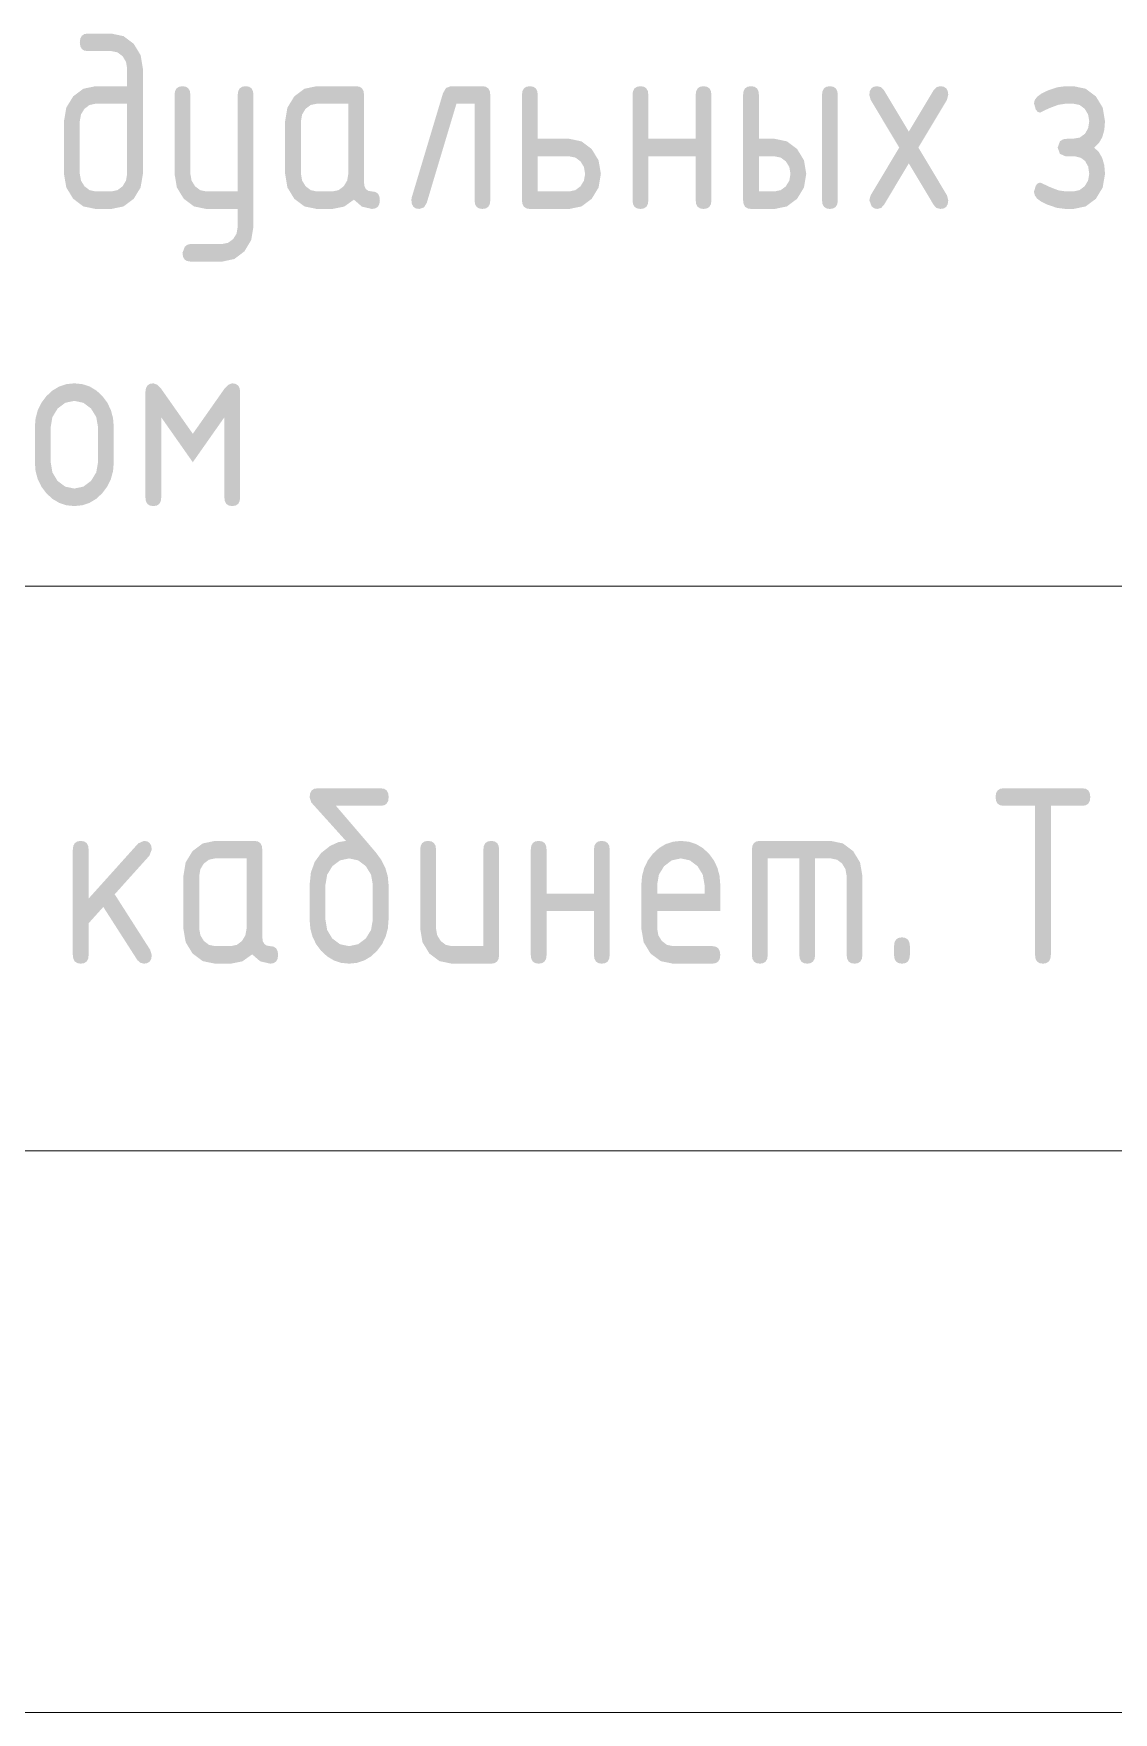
# Model space of a CAD drawing. Header units: millimetres. Extents: x -33838 to 476301, y -41806 to 120107.
# Drawn here: x 169918 to 171456, y 6159 to 8551 of the extents above; entities that cross this region are included whole.
import ezdxf

# ---------------------------------------------------------------- set-up
doc = ezdxf.new("R2010")
doc.units = ezdxf.units.MM
doc.layers.add('0_АР', color=8, linetype='Continuous', lineweight=20)

msp = doc.modelspace()

# ---------------------------------------------------------------- hatches: boundary and pattern name
at = {"layer": '0_АР'}
h = msp.add_hatch(color=7, dxfattribs=at)
h.paths.add_polyline_path([(170073.83206, 8500.75217), (170073.83206, 8350.87667), (170070.53856, 8331.44637), (170060.71316, 8315.32327), (170046.21616, 8304.48507), (170028.90796, 8300.88147), (170006.41846, 8300.88147), (169989.01376, 8304.51947), (169974.50306, 8315.43357), (169964.70516, 8331.58417), (169961.43926, 8350.87667), (169961.43926, 8425.84197), (169964.71206, 8445.19657), (169974.55816, 8461.28517), (169989.06206, 8472.15097), (170006.41846, 8475.78207), (170051.39756, 8475.78207), (170051.39756, 8500.75217), (170049.75776, 8510.50177), (170044.89326, 8518.55637), (170037.66546, 8523.96517), (170028.90796, 8525.77727), (169995.17366, 8525.77727), (169990.26266, 8526.55337), (169986.76756, 8528.88477), (169984.67816, 8532.77687), (169983.98396, 8538.23477), (169984.67816, 8543.70127), (169986.76756, 8547.61237), (169990.26266, 8549.96277), (169995.17366, 8550.74737), (170028.90796, 8550.74737), (170046.28506, 8547.08177), (170060.76826, 8536.14017), (170070.56606, 8520.01707)])
h.paths.add_polyline_path([(170051.39756, 8350.87667), (170051.39756, 8450.81207), (170006.41846, 8450.81207), (169997.72986, 8448.96547), (169990.48826, 8443.48087), (169985.60316, 8435.42627), (169983.98396, 8425.84197), (169983.98396, 8350.87667), (169985.63756, 8341.33377), (169990.59856, 8333.23777), (169997.84706, 8327.68437), (170006.41846, 8325.85157), (170028.90796, 8325.85157), (170037.55516, 8327.67057), (170044.83816, 8333.12757), (170049.75086, 8341.21667)])
h = msp.add_hatch(color=7, dxfattribs=at)
h.dxf.hatch_style = 2
h.paths.add_polyline_path([(170208.84856, 8275.52557), (170208.84856, 8300.88147), (170163.86936, 8300.88147), (170146.46476, 8304.51947), (170131.95396, 8315.43357), (170122.15616, 8331.58417), (170118.89016, 8350.87667), (170118.89016, 8463.26947), (170119.59386, 8468.73597), (170121.70826, 8472.64707), (170125.23866, 8474.99747), (170130.19006, 8475.78207), (170135.10966, 8474.99747), (170138.62366, 8472.64707), (170140.73206, 8468.73597), (170141.43486, 8463.26947), (170141.43486, 8350.87667), (170143.08856, 8341.33377), (170148.04946, 8333.23777), (170155.29796, 8327.68437), (170163.86936, 8325.85157), (170208.84856, 8325.85157), (170208.84856, 8463.26947), (170209.54266, 8468.73597), (170211.63216, 8472.64707), (170215.12716, 8474.99747), (170220.03816, 8475.78207), (170224.95776, 8474.99747), (170228.47176, 8472.64707), (170230.58016, 8468.73597), (170231.28296, 8463.26947), (170231.28296, 8275.91147), (170228.06526, 8256.64647), (170218.43966, 8240.52337), (170204.12186, 8229.58177), (170186.91016, 8225.91617), (170141.43486, 8225.91617), (170136.51526, 8226.70087), (170133.00126, 8229.05127), (170130.89286, 8232.96227), (170130.19006, 8238.42877), (170133.55256, 8247.13797), (170137.22496, 8249.96297), (170141.43486, 8250.88627), (170186.35896, 8250.88627), (170195.11636, 8252.65707), (170202.34416, 8257.94177), (170207.20866, 8265.84487)])
h = msp.add_hatch(color=7, dxfattribs=at)
h.paths.add_polyline_path([(170411.22346, 8313.39407), (170410.52066, 8307.90427), (170408.41226, 8303.99587), (170404.89826, 8301.65837), (170399.97866, 8300.88147), (170385.70916, 8304.18877), (170374.29206, 8314.11067), (170360.43586, 8304.18877), (170343.80986, 8300.88147), (170321.32026, 8300.88147), (170303.91566, 8304.48507), (170289.40496, 8315.32327), (170279.60706, 8331.44637), (170276.34116, 8350.87667), (170276.34116, 8425.84197), (170279.60706, 8445.19657), (170289.40496, 8461.28517), (170303.91566, 8472.15097), (170321.32026, 8475.78207), (170377.48916, 8475.78207), (170382.40876, 8474.99747), (170385.92276, 8472.64707), (170388.03116, 8468.73597), (170388.73396, 8463.26947), (170388.73396, 8338.36407), (170389.43676, 8332.87437), (170391.54516, 8328.96587), (170395.05906, 8326.62837), (170399.97866, 8325.85157), (170404.89826, 8325.06777), (170408.41226, 8322.72337), (170410.52066, 8318.82867)])
h.paths.add_polyline_path([(170366.29946, 8450.81207), (170321.32026, 8450.81207), (170312.63176, 8448.96547), (170305.39016, 8443.48087), (170300.50506, 8435.42627), (170298.88586, 8425.84197), (170298.88586, 8350.87667), (170300.53946, 8341.33377), (170305.50036, 8333.23777), (170312.74886, 8327.68437), (170321.32026, 8325.85157), (170343.80986, 8325.85157), (170352.45706, 8327.67057), (170359.73996, 8333.12757), (170364.65266, 8341.21667), (170366.29946, 8350.87667)])
h = msp.add_hatch(color=7, dxfattribs=at)
h.dxf.hatch_style = 2
h.paths.add_polyline_path([(170512.32946, 8475.78207), (170557.25346, 8475.78207), (170562.17306, 8474.99747), (170565.68706, 8472.64707), (170567.79546, 8468.73597), (170568.49826, 8463.26947), (170568.49826, 8313.39407), (170567.79546, 8307.90427), (170565.68706, 8303.99587), (170562.17306, 8301.65837), (170557.25346, 8300.88147), (170552.34246, 8301.65837), (170548.84746, 8303.99587), (170546.75796, 8307.90427), (170546.06376, 8313.39407), (170546.06376, 8450.81207), (170520.32206, 8450.81207), (170477.93356, 8309.42527), (170473.99236, 8303.00367), (170467.40536, 8300.88147), (170462.45386, 8301.66867), (170458.92356, 8304.03717), (170456.80916, 8307.99737), (170456.10546, 8313.55947), (170456.65666, 8317.36277), (170501.08466, 8465.58457), (170505.42546, 8473.22587)])
h = msp.add_hatch(color=7, dxfattribs=at)
h.paths.add_polyline_path([(170725.94916, 8350.87667), (170722.68326, 8331.44637), (170712.88536, 8315.32327), (170698.40216, 8304.48507), (170681.02516, 8300.88147), (170624.85626, 8300.88147), (170619.90486, 8301.65837), (170616.37446, 8303.99587), (170614.26006, 8307.90427), (170613.55636, 8313.39407), (170613.55636, 8463.26947), (170614.26006, 8468.73597), (170616.37446, 8472.64707), (170619.90486, 8474.99747), (170624.85626, 8475.78207), (170629.77586, 8474.99747), (170633.28986, 8472.64707), (170635.39826, 8468.73597), (170636.10106, 8463.26947), (170636.10106, 8400.81677), (170681.02516, 8400.81677), (170698.40216, 8397.15127), (170712.88536, 8386.20957), (170722.68326, 8370.09347)])
h.paths.add_polyline_path([(170703.51476, 8350.87667), (170701.87486, 8360.59877), (170697.01036, 8368.62587), (170689.78256, 8374.03467), (170681.02516, 8375.84677), (170636.10106, 8375.84677), (170636.10106, 8325.85157), (170681.02516, 8325.85157), (170689.67236, 8327.67057), (170696.95526, 8333.12757), (170701.86796, 8341.21667)])
h = msp.add_hatch(color=7, dxfattribs=at)
h.dxf.hatch_style = 2
h.paths.add_polyline_path([(170793.55206, 8375.84677), (170793.55206, 8313.39407), (170792.84926, 8307.90427), (170790.74086, 8303.99587), (170787.22686, 8301.65837), (170782.30726, 8300.88147), (170777.35576, 8301.65837), (170773.82546, 8303.99587), (170771.71096, 8307.90427), (170771.00736, 8313.39407), (170771.00736, 8463.26947), (170771.71096, 8468.73597), (170773.82546, 8472.64707), (170777.35576, 8474.99747), (170782.30726, 8475.78207), (170787.22686, 8474.99747), (170790.74086, 8472.64707), (170792.84926, 8468.73597), (170793.55206, 8463.26947), (170793.55206, 8400.81677), (170860.96566, 8400.81677), (170860.96566, 8463.26947), (170861.65986, 8468.73597), (170863.74926, 8472.64707), (170867.24436, 8474.99747), (170872.15536, 8475.78207), (170877.07496, 8474.99747), (170880.58896, 8472.64707), (170882.69736, 8468.73597), (170883.40016, 8463.26947), (170883.40016, 8313.39407), (170882.69736, 8307.90427), (170880.58896, 8303.99587), (170877.07496, 8301.65837), (170872.15536, 8300.88147), (170867.24436, 8301.65837), (170863.74926, 8303.99587), (170861.65986, 8307.90427), (170860.96566, 8313.39407), (170860.96566, 8375.84677)])
h = msp.add_hatch(color=7, dxfattribs=at)
h.paths.add_polyline_path([(171018.41656, 8350.87667), (171015.15066, 8331.44637), (171005.35276, 8315.32327), (170990.84206, 8304.48507), (170973.43746, 8300.88147), (170939.75816, 8300.88147), (170934.80666, 8301.65837), (170931.27636, 8303.99587), (170929.16196, 8307.90427), (170928.45826, 8313.39407), (170928.45826, 8463.26947), (170929.16196, 8468.73597), (170931.27636, 8472.64707), (170934.80666, 8474.99747), (170939.75816, 8475.78207), (170944.67776, 8474.99747), (170948.19176, 8472.64707), (170950.30016, 8468.73597), (170951.00296, 8463.26947), (170951.00296, 8400.81677), (170973.43746, 8400.81677), (170990.84206, 8397.18567), (171005.35276, 8386.31987), (171015.15066, 8370.23127)])
h.paths.add_polyline_path([(170995.92696, 8350.87667), (170994.28716, 8360.59877), (170989.42266, 8368.62587), (170982.19486, 8374.03467), (170973.43746, 8375.84677), (170951.00296, 8375.84677), (170951.00296, 8325.85157), (170973.43746, 8325.85157), (170982.08466, 8327.67057), (170989.36756, 8333.12757), (170994.28026, 8341.21667)])
h.paths.add_polyline_path([(171040.85106, 8463.26947), (171041.55386, 8468.73597), (171043.66226, 8472.64707), (171047.17626, 8474.99747), (171052.09586, 8475.78207), (171057.01546, 8474.99747), (171060.52946, 8472.64707), (171062.63786, 8468.73597), (171063.34066, 8463.26947), (171063.34066, 8313.39407), (171062.63786, 8307.90427), (171060.52946, 8303.99587), (171057.01546, 8301.65837), (171052.09586, 8300.88147), (171047.17626, 8301.65837), (171043.66226, 8303.99587), (171041.55386, 8307.90427), (171040.85106, 8313.39407)])
h = msp.add_hatch(color=7, dxfattribs=at)
h.dxf.hatch_style = 2
h.paths.add_polyline_path([(171178.06156, 8388.35937), (171218.74126, 8320.39447), (171220.61536, 8313.39407), (171219.91256, 8307.90427), (171217.80416, 8303.99587), (171214.29016, 8301.65837), (171209.37056, 8300.88147), (171203.98246, 8302.25267), (171199.99996, 8306.39367), (171164.44656, 8365.81467), (171128.89316, 8306.39367), (171124.91066, 8302.25267), (171119.52246, 8300.88147), (171115.19546, 8301.79787), (171111.52986, 8304.57467), (171108.22256, 8313.39407), (171110.15186, 8320.39447), (171150.83156, 8388.35937), (171110.15186, 8456.26907), (171108.22256, 8463.26947), (171108.92626, 8468.73597), (171111.04066, 8472.64707), (171114.57106, 8474.99747), (171119.52246, 8475.78207), (171124.91066, 8474.41787), (171128.89316, 8470.32507), (171164.44656, 8411.06937), (171199.99996, 8470.32507), (171203.98246, 8474.41787), (171209.37056, 8475.78207), (171214.29016, 8475.00867), (171217.80416, 8472.69527), (171219.91256, 8468.85227), (171220.61536, 8463.48997), (171218.74126, 8456.26907)])
h = msp.add_hatch(color=7, dxfattribs=at)
h.dxf.hatch_style = 2
h.paths.add_polyline_path([(171421.38406, 8350.87667), (171419.89576, 8361.33597), (171415.43086, 8369.23217), (171409.53286, 8373.64877), (171402.14666, 8375.62627), (171387.64966, 8375.84677), (171379.65706, 8379.42967), (171376.40486, 8388.35937), (171379.71216, 8397.34417), (171384.17006, 8400.10027), (171390.90186, 8401.03727), (171394.31936, 8401.03727), (171397.84716, 8400.81677), (171407.90686, 8402.60137), (171415.32066, 8407.98257), (171419.86126, 8416.04417), (171421.38406, 8425.84197), (171419.74416, 8435.56407), (171414.87966, 8443.59107), (171407.65186, 8448.99987), (171398.89446, 8450.81207), (171387.64966, 8450.81207), (171377.17656, 8449.21347), (171364.55376, 8444.47307), (171354.37006, 8439.71197), (171351.21436, 8438.13407), (171347.98286, 8439.25717), (171345.20606, 8442.65407), (171342.67046, 8451.36327), (171343.81856, 8456.16827), (171347.26626, 8460.74077), (171353.01866, 8465.07557), (171361.08106, 8469.16747), (171375.37826, 8474.12847), (171387.64966, 8475.78207), (171398.89446, 8475.78207), (171416.29906, 8472.15097), (171430.80986, 8461.28517), (171440.55946, 8445.19657), (171443.81846, 8425.84197), (171442.84866, 8413.45857), (171439.94616, 8403.09057), (171435.12136, 8394.72757), (171428.38446, 8388.35937), (171435.12136, 8381.80507), (171439.94616, 8373.38007), (171442.84866, 8363.07407), (171443.81846, 8350.87667), (171440.55946, 8331.44637), (171430.80986, 8315.32327), (171416.29906, 8304.48507), (171398.89446, 8300.88147), (171387.64966, 8300.88147), (171375.08886, 8302.49377), (171360.91576, 8307.33067), (171352.92566, 8311.27787), (171347.22486, 8315.59207), (171343.80826, 8320.26787), (171342.67046, 8325.30027), (171345.20606, 8334.00947), (171348.02416, 8337.38567), (171351.37966, 8338.52947), (171355.05906, 8336.93097), (171365.10496, 8332.19047), (171377.30746, 8327.42937), (171387.64966, 8325.85157), (171398.89446, 8325.85157), (171407.49336, 8327.67057), (171414.76946, 8333.12757), (171419.73036, 8341.21667)])
h = msp.add_hatch(color=7, dxfattribs=at)
h.paths.add_polyline_path([(169919.95516, 7939.99997), (169919.95516, 7989.99517), (169920.97926, 8002.45947), (169924.05486, 8013.97297), (169929.18716, 8024.53567), (169936.38136, 8034.14747), (169945.04146, 8042.14617), (169954.56456, 8047.86587), (169964.94556, 8051.30147), (169976.17916, 8052.44787), (169987.53846, 8051.31267), (169997.97276, 8047.91407), (170007.48726, 8042.26237), (170016.08716, 8034.36797), (170023.18576, 8024.80697), (170028.26896, 8014.22797), (170031.32646, 8002.62577), (170032.34796, 7989.99517), (170032.34796, 7939.99997), (170031.31616, 7927.50367), (170028.22766, 7915.97387), (170023.09276, 7905.40517), (170015.92176, 7895.79247), (170007.27026, 7887.80247), (169997.76606, 7882.10167), (169987.40416, 7878.68497), (169976.17916, 7877.54727), (169964.94556, 7878.68497), (169954.56456, 7882.10167), (169945.04146, 7887.80247), (169936.38136, 7895.79247), (169929.18716, 7905.40517), (169924.05486, 7915.97387), (169920.97926, 7927.50367)])
h.paths.add_polyline_path([(170009.91346, 7939.99997), (170009.91346, 7989.99517), (170007.43306, 8004.34057), (169999.99166, 8016.45347), (169989.07756, 8024.71487), (169976.17916, 8027.47777), (169963.23936, 8024.71487), (169952.36666, 8016.45347), (169944.95276, 8004.34057), (169942.49986, 7989.99517), (169942.49986, 7939.99997), (169944.93896, 7925.48917), (169952.25636, 7913.37627), (169963.12226, 7905.21827), (169976.17916, 7902.51727), (169989.07756, 7905.25267), (169999.99166, 7913.48647), (170007.43306, 7925.60627)])
h = msp.add_hatch(color=7, dxfattribs=at)
h.dxf.hatch_style = 2
h.paths.add_polyline_path([(170144.87486, 7939.99997), (170099.95086, 8003.99597), (170099.95086, 7890.05977), (170099.24806, 7884.57007), (170097.13966, 7880.66157), (170093.62566, 7878.32407), (170088.70606, 7877.54727), (170083.75456, 7878.32407), (170080.22416, 7880.66157), (170078.10976, 7884.57007), (170077.40606, 7890.05977), (170077.40606, 8039.93527), (170078.10976, 8045.40177), (170080.22416, 8049.31277), (170083.75456, 8051.66317), (170088.70606, 8052.44787), (170094.28706, 8050.46347), (170099.95086, 8044.51037), (170144.87486, 7980.51427), (170189.79886, 8044.51037), (170195.42126, 8050.46347), (170201.04366, 8052.44787), (170205.96326, 8051.66317), (170209.47726, 8049.31277), (170211.58566, 8045.40177), (170212.28846, 8039.93527), (170212.28846, 7890.05977), (170211.58566, 7884.57007), (170209.47726, 7880.66157), (170205.96326, 7878.32407), (170201.04366, 7877.54727), (170196.12406, 7878.32407), (170192.61006, 7880.66157), (170190.50166, 7884.57007), (170189.79886, 7890.05977), (170189.79886, 8003.99597)])
h = msp.add_hatch(color=7, dxfattribs=at)
h.paths.add_polyline_path([(170423.61826, 7338.06037), (170423.61826, 7288.06517), (170422.58646, 7275.56897), (170419.49796, 7264.03907), (170414.36296, 7253.47037), (170407.19206, 7243.85767), (170398.54056, 7235.86767), (170389.03636, 7230.16687), (170378.67436, 7226.75027), (170367.44946, 7225.61247), (170356.21586, 7226.75027), (170345.83486, 7230.16687), (170336.31176, 7235.86767), (170327.65166, 7243.85767), (170320.45746, 7253.47037), (170315.32516, 7264.03907), (170312.24956, 7275.56897), (170311.22546, 7288.06517), (170311.22546, 7338.06037), (170313.04536, 7355.62097), (170318.50836, 7370.68547), (170327.61976, 7383.25917), (170340.38476, 7393.34727), (170352.04296, 7398.70787), (170362.87436, 7400.51307), (170313.48546, 7455.41417), (170311.22546, 7462.80047), (170311.92916, 7468.33927), (170314.04356, 7472.30197), (170317.57386, 7474.68347), (170322.52536, 7475.47837), (170412.59396, 7475.47837), (170417.48166, 7474.69377), (170420.97926, 7472.34337), (170423.08166, 7468.43227), (170423.78366, 7462.96577), (170423.08166, 7457.50787), (170420.97926, 7453.61577), (170417.48166, 7451.28437), (170412.59396, 7450.50837), (170348.70806, 7450.50837), (170405.26276, 7384.41757), (170413.29326, 7373.43037), (170419.02936, 7362.04517), (170422.47106, 7350.25687)])
h.paths.add_polyline_path([(170401.18376, 7288.06517), (170401.18376, 7338.06037), (170398.70336, 7352.40577), (170391.26196, 7364.51877), (170380.34786, 7372.78007), (170367.44946, 7375.54307), (170354.50966, 7372.78007), (170343.63696, 7364.51877), (170336.22306, 7352.40577), (170333.77016, 7338.06037), (170333.77016, 7288.06517), (170336.20926, 7273.55447), (170343.52666, 7261.44147), (170354.39246, 7253.28347), (170367.44946, 7250.58257), (170380.34786, 7253.31797), (170391.26196, 7261.55177), (170398.70336, 7273.67157)])
h = msp.add_hatch(color=7, dxfattribs=at)
h.dxf.hatch_style = 2
h.paths.add_polyline_path([(171287.98696, 7462.96577), (171288.69056, 7468.43227), (171290.80506, 7472.34337), (171294.33536, 7474.69377), (171299.28686, 7475.47837), (171411.62456, 7475.47837), (171416.54416, 7474.69377), (171420.05816, 7472.34337), (171422.16656, 7468.43227), (171422.86926, 7462.96577), (171422.16656, 7457.50787), (171420.05816, 7453.61577), (171416.54416, 7451.28437), (171411.62456, 7450.50837), (171366.70046, 7450.50837), (171366.70046, 7238.12507), (171365.99766, 7232.63527), (171363.88926, 7228.72687), (171360.37526, 7226.38937), (171355.45566, 7225.61247), (171350.53606, 7226.38937), (171347.02206, 7228.72687), (171344.91366, 7232.63527), (171344.21086, 7238.12507), (171344.21086, 7450.50837), (171299.28686, 7450.50837), (171294.33536, 7451.28437), (171290.80506, 7453.61577), (171288.69056, 7457.50787)])
h = msp.add_hatch(color=7, dxfattribs=at)
h.dxf.hatch_style = 2
h.paths.add_polyline_path([(169996.55486, 7318.38207), (170067.16556, 7396.93017), (170075.15816, 7400.51307), (170080.07776, 7399.72847), (170083.59176, 7397.37807), (170085.70016, 7393.46697), (170086.40296, 7388.00047), (170082.98546, 7379.34647), (170033.65166, 7324.44537), (170084.19816, 7245.29087), (170086.40296, 7237.90457), (170085.70016, 7232.51907), (170083.59176, 7228.67867), (170080.07776, 7226.37817), (170075.15816, 7225.61247), (170069.83206, 7226.93537), (170065.78756, 7230.90417), (170017.44596, 7306.42067), (169996.55486, 7283.15937), (169996.55486, 7238.12507), (169995.85206, 7232.63527), (169993.74366, 7228.72687), (169990.22966, 7226.38937), (169985.31006, 7225.61247), (169980.35866, 7226.38937), (169976.82826, 7228.72687), (169974.71386, 7232.63527), (169974.01016, 7238.12507), (169974.01016, 7388.00047), (169974.71386, 7393.46697), (169976.82826, 7397.37807), (169980.35866, 7399.72847), (169985.31006, 7400.51307), (169990.22966, 7399.72847), (169993.74366, 7397.37807), (169995.85206, 7393.46697), (169996.55486, 7388.00047)])
h = msp.add_hatch(color=7, dxfattribs=at)
h.paths.add_polyline_path([(170266.34346, 7238.12507), (170265.64066, 7232.63527), (170263.53226, 7228.72687), (170260.01826, 7226.38937), (170255.09866, 7225.61247), (170240.82916, 7228.91977), (170229.41206, 7238.84167), (170215.55586, 7228.91977), (170198.92986, 7225.61247), (170176.44026, 7225.61247), (170159.03566, 7229.21607), (170144.52496, 7240.05437), (170134.72706, 7256.17737), (170131.46116, 7275.60767), (170131.46116, 7350.57297), (170134.72706, 7369.92757), (170144.52496, 7386.01617), (170159.03566, 7396.88197), (170176.44026, 7400.51307), (170232.60916, 7400.51307), (170237.52876, 7399.72847), (170241.04276, 7397.37807), (170243.15116, 7393.46697), (170243.85396, 7388.00047), (170243.85396, 7263.09517), (170244.55676, 7257.60537), (170246.66516, 7253.69687), (170250.17906, 7251.35937), (170255.09866, 7250.58257), (170260.01826, 7249.79877), (170263.53226, 7247.45437), (170265.64066, 7243.55967)])
h.paths.add_polyline_path([(170221.41946, 7375.54307), (170176.44026, 7375.54307), (170167.75176, 7373.69647), (170160.51016, 7368.21187), (170155.62506, 7360.15727), (170154.00586, 7350.57297), (170154.00586, 7275.60767), (170155.65946, 7266.06477), (170160.62036, 7257.96887), (170167.86886, 7252.41537), (170176.44026, 7250.58257), (170198.92986, 7250.58257), (170207.57706, 7252.40157), (170214.85996, 7257.85857), (170219.77266, 7265.94767), (170221.41946, 7275.60767)])
h = msp.add_hatch(color=7, dxfattribs=at)
h.dxf.hatch_style = 2
h.paths.add_polyline_path([(170581.06916, 7388.00047), (170581.06916, 7238.12507), (170580.36636, 7232.63527), (170578.25796, 7228.72687), (170574.74396, 7226.38937), (170569.82436, 7225.61247), (170513.65556, 7225.61247), (170496.25096, 7229.21607), (170481.74016, 7240.05437), (170471.94236, 7256.17737), (170468.67636, 7275.60767), (170468.67636, 7388.00047), (170469.38006, 7393.46697), (170471.49446, 7397.37807), (170475.02486, 7399.72847), (170479.97626, 7400.51307), (170484.89586, 7399.72847), (170488.40986, 7397.37807), (170490.51826, 7393.46697), (170491.22106, 7388.00047), (170491.22106, 7275.60767), (170492.87476, 7266.06477), (170497.83566, 7257.96887), (170505.08416, 7252.41537), (170513.65556, 7250.58257), (170558.63476, 7250.58257), (170558.63476, 7388.00047), (170559.32896, 7393.46697), (170561.41836, 7397.37807), (170564.91336, 7399.72847), (170569.82436, 7400.51307), (170574.74396, 7399.72847), (170578.25796, 7397.37807), (170580.36636, 7393.46697)])
h = msp.add_hatch(color=7, dxfattribs=at)
h.dxf.hatch_style = 2
h.paths.add_polyline_path([(170648.67206, 7300.57777), (170648.67206, 7238.12507), (170647.96926, 7232.63527), (170645.86086, 7228.72687), (170642.34686, 7226.38937), (170637.42726, 7225.61247), (170632.47576, 7226.38937), (170628.94546, 7228.72687), (170626.83096, 7232.63527), (170626.12736, 7238.12507), (170626.12736, 7388.00047), (170626.83096, 7393.46697), (170628.94546, 7397.37807), (170632.47576, 7399.72847), (170637.42726, 7400.51307), (170642.34686, 7399.72847), (170645.86086, 7397.37807), (170647.96926, 7393.46697), (170648.67206, 7388.00047), (170648.67206, 7325.54787), (170716.08566, 7325.54787), (170716.08566, 7388.00047), (170716.77986, 7393.46697), (170718.86926, 7397.37807), (170722.36436, 7399.72847), (170727.27536, 7400.51307), (170732.19496, 7399.72847), (170735.70896, 7397.37807), (170737.81736, 7393.46697), (170738.52016, 7388.00047), (170738.52016, 7238.12507), (170737.81736, 7232.63527), (170735.70896, 7228.72687), (170732.19496, 7226.38937), (170727.27536, 7225.61247), (170722.36436, 7226.38937), (170718.86926, 7228.72687), (170716.77986, 7232.63527), (170716.08566, 7238.12507), (170716.08566, 7300.57777)])
h = msp.add_hatch(color=7, dxfattribs=at)
h.paths.add_polyline_path([(170839.80226, 7375.54307), (170826.86246, 7372.78007), (170815.98976, 7364.51877), (170808.57586, 7352.40577), (170806.12296, 7338.06037), (170806.12296, 7325.54787), (170873.53656, 7325.54787), (170873.53656, 7338.06037), (170871.05616, 7352.40577), (170863.61476, 7364.51877), (170852.70066, 7372.78007)])
h.paths.add_polyline_path([(170806.12296, 7300.57777), (170806.12296, 7275.60767), (170807.77656, 7266.06477), (170812.73756, 7257.96887), (170819.98606, 7252.41537), (170828.55746, 7250.58257), (170884.72626, 7250.58257), (170889.64586, 7249.79877), (170893.15986, 7247.45437), (170895.26826, 7243.55967), (170895.97106, 7238.12507), (170895.26826, 7232.63527), (170893.15986, 7228.72687), (170889.64586, 7226.38937), (170884.72626, 7225.61247), (170828.55746, 7225.61247), (170811.15276, 7229.21607), (170796.64206, 7240.05437), (170786.84416, 7256.17737), (170783.57826, 7275.60767), (170783.57826, 7338.06037), (170784.60226, 7350.52477), (170787.67796, 7362.03827), (170792.81026, 7372.60097), (170800.00446, 7382.21277), (170808.66456, 7390.21137), (170818.18766, 7395.93117), (170828.56866, 7399.36677), (170839.80226, 7400.51307), (170851.16156, 7399.37797), (170861.59586, 7395.97937), (170871.11036, 7390.32767), (170879.71016, 7382.43327), (170886.80886, 7372.87227), (170891.89206, 7362.29317), (170894.94956, 7350.69097), (170895.97106, 7338.06037), (170895.97106, 7300.57777)])
h = msp.add_hatch(color=7, dxfattribs=at)
h.dxf.hatch_style = 2
h.paths.add_polyline_path([(170952.32906, 7400.51307), (171053.42196, 7400.51307), (171070.73016, 7396.84747), (171085.22706, 7385.90587), (171095.05256, 7369.78977), (171098.34606, 7350.57297), (171098.34606, 7238.12507), (171097.64406, 7232.63527), (171095.54176, 7228.72687), (171092.04406, 7226.38937), (171087.15636, 7225.61247), (171082.23676, 7226.38937), (171078.72276, 7228.72687), (171076.61436, 7232.63527), (171075.91156, 7238.12507), (171075.91156, 7350.57297), (171074.27166, 7360.29507), (171069.40726, 7368.32217), (171062.17946, 7373.73097), (171053.42196, 7375.54307), (171030.98756, 7375.54307), (171030.98756, 7238.12507), (171030.28476, 7232.63527), (171028.17636, 7228.72687), (171024.66236, 7226.38937), (171019.74276, 7225.61247), (171014.82316, 7226.38937), (171011.30916, 7228.72687), (171009.20076, 7232.63527), (171008.49796, 7238.12507), (171008.49796, 7375.54307), (170963.57386, 7375.54307), (170963.57386, 7238.12507), (170962.87106, 7232.63527), (170960.76266, 7228.72687), (170957.24866, 7226.38937), (170952.32906, 7225.61247), (170947.37766, 7226.38937), (170943.84726, 7228.72687), (170941.73286, 7232.63527), (170941.02916, 7238.12507), (170941.02916, 7388.00047), (170941.73286, 7393.46697), (170943.84726, 7397.37807), (170947.37766, 7399.72847)])
h = msp.add_hatch(color=7, dxfattribs=at)
h.dxf.hatch_style = 2
h.paths.add_polyline_path([(171143.42116, 7250.58257), (171144.12486, 7256.04907), (171146.23926, 7259.96007), (171149.76966, 7262.31047), (171154.72116, 7263.09517), (171159.64076, 7262.31047), (171163.15476, 7259.96007), (171165.26306, 7256.04907), (171165.96586, 7250.58257), (171165.96586, 7238.12507), (171165.26306, 7232.63527), (171163.15476, 7228.72687), (171159.64076, 7226.38937), (171154.72116, 7225.61247), (171149.76966, 7226.38937), (171146.23926, 7228.72687), (171144.12486, 7232.63527), (171143.42116, 7238.12507)])

# ---------------------------------------------------------------- linework, layer by layer
at = {"layer": '0_АР', "color": 7, "lineweight": 0}
for points in [[(177124.58286, 7763.24697), (175126.44516, 7763.24697), (167125.42796, 7763.24697), (165622.59136, 7763.24697)], [(177124.58286, 6958.91187), (175126.44516, 6958.91187), (167125.42796, 6958.91187), (165622.59136, 6958.91187)], [(177124.58286, 6158.81017), (175126.44516, 6158.81017), (167125.42796, 6158.81017), (165622.59136, 6158.81017)]]:
    msp.add_lwpolyline(points, dxfattribs=at)

doc.saveas('drawing.dxf')
